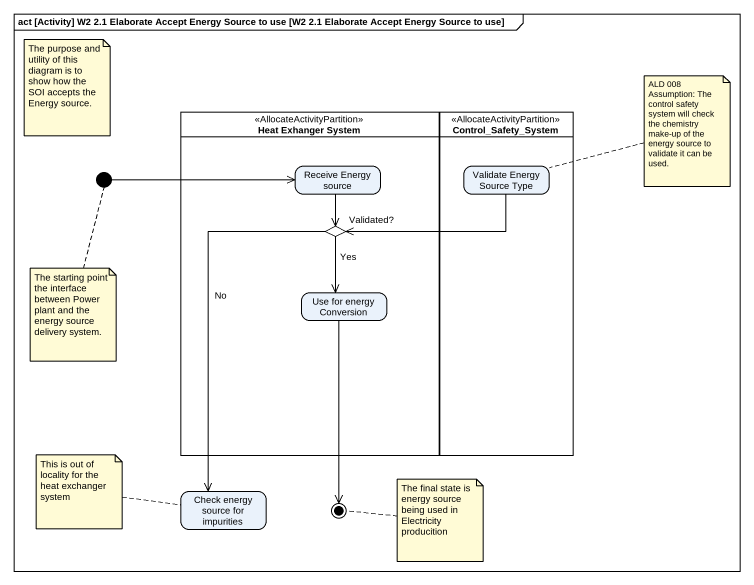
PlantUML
@startuml
mainframe act [Activity] W2 2.1 Elaborate Accept Energy Source to use [W2 2.1 Elaborate Accept Energy Source to use]
hide empty description
state "Heat Exhanger System" as Heat_Exhanger_System <<AllocateActivityPartition>> {
  state "Receive Energy source" as Receive_Energy_source
  state "Validated?" as Validated <<choice>>
  state "Use for energy Conversion" as Use_for_energy_Conversion
}
state Control_Safety_System <<AllocateActivityPartition>> {
  state "Validate Energy Source Type" as Validate_Energy_Source_Type
}
state initial1 <<start>>
state "Check energy source for impurities" as Check_energy_source_for
state final1 <<end>>
Receive_Energy_source --> Validated
Validate_Energy_Source_Type -left-> Validated
initial1 -right-> Receive_Energy_source
Validated --> Use_for_energy_Conversion : Yes
Validated --> Check_energy_source_for : No
Use_for_energy_Conversion --> final1
note as N1
  The purpose and utility of this diagram is to show how the SOI accepts the Energy source.
end note
note right of Validate_Energy_Source_Type : ALD 008 Assumption: The control safety system will check the chemistry make-up of the energy source to validate it can be used.
note bottom of initial1 : The starting point the interface between Power plant and the energy source delivery system.
note left of Check_energy_source_for : This is out of locality for the heat exchanger system
note right of final1 : The final state is energy source being used in Electricity producition
@enduml
